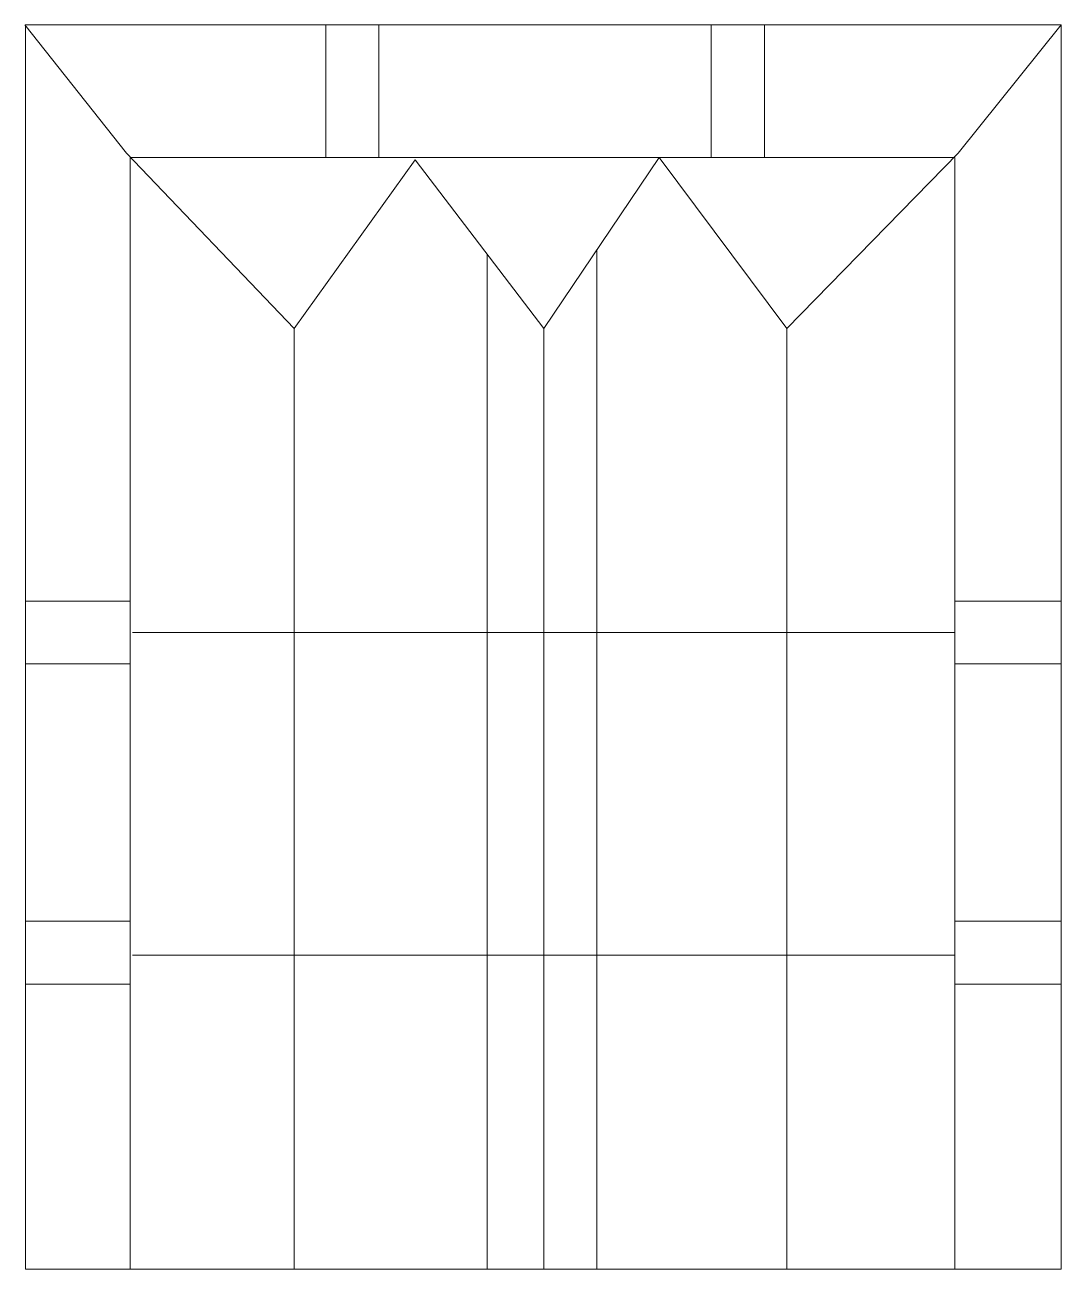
# Model space of a CAD drawing. Header units: inches. Extents: x 0.1 to 9.9, y 0.1 to 11.9.
import ezdxf

# ---------------------------------------------------------------- set-up
doc = ezdxf.new("R2010")
doc.units = ezdxf.units.IN
doc.header["$MEASUREMENT"] = 0
doc.layers.add('Layer 2', color=7, linetype='Continuous')

msp = doc.modelspace()

# ---------------------------------------------------------------- linework, layer by layer
at = {"layer": 'Layer 2', "color": 7, "lineweight": 9, "true_color": 0xffffff}
for points in [[(0.087, 11.89), (1.049, 10.675), (2.637, 9.016), (3.784, 10.612), (5, 9.016), (6.092, 10.635), (7.302, 9.016), (8.925, 10.675), (9.899, 11.89)], [(9.899, 0.11), (0.092, 0.11), (0.092, 11.89), (9.899, 11.89), (9.899, 0.11)], [(3.44, 10.635), (2.936, 10.635), (2.936, 11.89), (3.44, 11.89), (3.44, 10.635)], [(7.089, 10.635), (6.586, 10.635), (6.586, 11.89), (7.089, 11.89), (7.089, 10.635)], [(8.892, 0.11), (1.083, 0.11), (1.083, 10.635), (8.892, 10.635), (8.892, 0.11)], [(4.463, 9.721), (4.463, 0.11)], [(5.503, 9.762), (5.503, 0.11)], [(2.637, 9.016), (2.637, 0.11)], [(5, 9.016), (5, 0.11)], [(7.302, 9.016), (7.302, 0.11)], [(1.083, 5.84), (0.092, 5.84), (0.092, 6.434), (1.083, 6.434), (1.083, 5.84)], [(9.899, 5.84), (8.892, 5.84), (8.892, 6.434), (9.899, 6.434), (9.899, 5.84)], [(1.105, 6.138), (8.772, 6.138)], [(1.105, 6.138), (8.892, 6.138)], [(1.083, 2.809), (0.092, 2.809), (0.092, 3.403), (1.083, 3.403), (1.083, 2.809)], [(9.899, 2.809), (8.892, 2.809), (8.892, 3.403), (9.899, 3.403), (9.899, 2.809)], [(1.105, 3.081), (8.892, 3.081)]]:
    msp.add_lwpolyline(points, dxfattribs=at)

doc.saveas('drawing.dxf')
